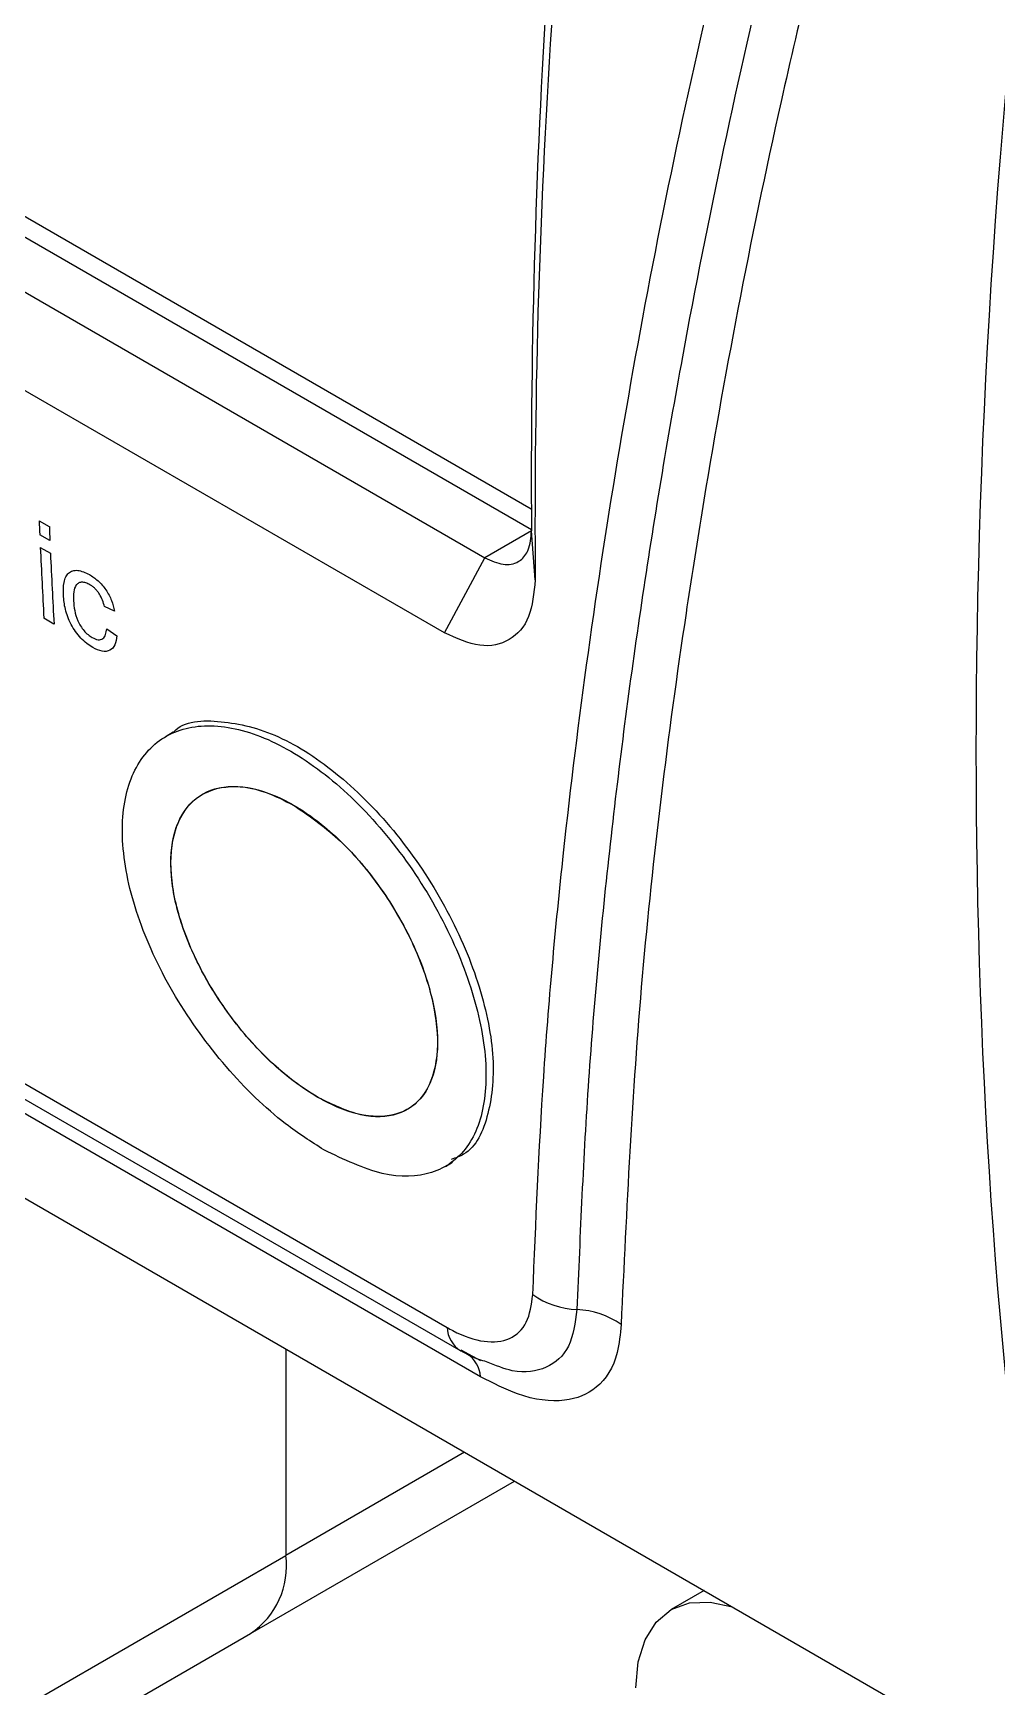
# Model space of a CAD drawing. Extents: x 75 to 2075, y 25 to 1460.
# Drawn here: x 1704.8 to 1740.1, y 577.8 to 638.3 of the extents above; entities that cross this region are included whole.
import ezdxf

# ---------------------------------------------------------------- set-up
doc = ezdxf.new("R2010")
doc.units = 0
doc.header["$LTSCALE"] = 5
doc.linetypes.add('SLD-KATı', pattern=[0])
doc.layers.get('0').update_dxf_attribs({"linetype": 'CONTINUOUS'})

msp = doc.modelspace()

# ---------------------------------------------------------------- linework, layer by layer
at = {"color": 7, "linetype": 'SLD-KATı'}
for p, q in [((1675.159, 648.557), (1723.071, 620.898)), ((1675.39, 647.669), (1723.075, 620.141)), ((1673.637, 646.657), (1721.367, 619.104)), ((1719.894, 616.351), (1672.164, 643.905)), ((1660.998, 620.769), (1738.78, 575.867)), ((1705.048, 620.457), (1705.42, 620.243)), ((1705.441, 619.731), (1705.07, 619.946)), ((1723.212, 618.296), (1723.076, 620.09)), ((1705.09, 619.481), (1705.462, 619.267)), ((1719.894, 616.351), (1721.367, 619.104)), ((1707.81, 617.145), (1707.44, 617.313)), ((1705.591, 616.677), (1705.22, 616.892)), ((1707.521, 616.503), (1707.895, 616.242)), ((1676.244, 616.171), (1719.985, 590.92)), ((1676.742, 615.315), (1720.484, 590.063)), ((1721.214, 589.116), (1677.473, 614.367)), ((1709.954, 612.713), (1709.693, 612.563)), ((1719.923, 596.818), (1720.189, 596.972)), ((1714.081, 590.125), (1714.081, 582.57)), ((1720.601, 590.007), (1720.484, 590.063)), ((1720.49, 590.104), (1721.212, 589.712)), ((1712.787, 579.709), (1722.456, 585.291)), ((1698.614, 573.641), (1714.081, 582.57)), ((1729.398, 581.283), (1728.192, 580.588)), ((1697.319, 570.779), (1712.787, 579.709))]:
    msp.add_line(p, q, dxfattribs=at)
at = {"color": 8, "linetype": 'SLD-KATı'}
for p, q in [((1723.076, 620.09), (1721.367, 619.104)), ((1720.625, 586.348), (1714.081, 582.57))]:
    msp.add_line(p, q, dxfattribs=at)
at = {"color": 7, "linetype": 'SLD-KATı', "flags": 128}
msp.add_lwpolyline([(1726.898, 577.726), (1726.983, 578.673), (1727.234, 579.485), (1727.643, 580.131), (1728.192, 580.587), (1728.862, 580.835), (1729.626, 580.866), (1730.434, 580.685)], dxfattribs=at)
at = {"color": 7, "linetype": 'SLD-KATı'}
for centre, radius, start, end in [((2001.673, 622.023), 278.604, 176.12132, 180.39735), ((2003.879, 620.242), 280.674, 176.12132, 180.39735), ((1952.62, 630.567), 247.778, 182.33838, 182.45672), ((1952.992, 630.352), 247.778, 182.33838, 182.45672), ((1949.145, 630.409), 244.299, 182.56367, 183.17186), ((1949.516, 630.194), 244.299, 182.56367, 183.17186), ((1724.862, 594.6), 3.027, 234.96235, 267.72013), ((1724.628, 588.555), 3.022, 55.06124, 87.83572), ((1711.108, 582.192), 2.997, 304.05635, 7.25583)]:
    msp.add_arc(centre, radius, start, end, dxfattribs=at)
at = {"color": 8, "linetype": 'SLD-KATı'}
for centre, radius, start, end in [((1721.085, 590.987), 1.102, 183.47053, 236.94751), ((1720.125, 589.034), 1.092, 4.30364, 57.08993)]:
    msp.add_arc(centre, radius, start, end, dxfattribs=at)
at = {"color": 7, "linetype": 'SLD-KATı'}
msp.add_ellipse((1945.172, 722.843), major_axis=(148.222, 239.127), ratio=0.597167, start_param=2.218639, end_param=2.531018, dxfattribs=at)
for points, knots in [([(1723.125, 592.122), (1723.235, 594.764), (1723.455, 600.053), (1724.384, 610.314), (1726.153, 623.057), (1728.674, 635.896), (1730.622, 643.817), (1731.269, 646.448)], [0, 0, 0, 0, 0.1565718, 0.3133921, 0.5875238, 0.862996, 1, 1, 1, 1]), ([(1732.838, 645.743), (1732.512, 644.437), (1730.883, 637.905), (1728.879, 628.413), (1727.042, 617.412), (1725.901, 608.583), (1725.091, 599.934), (1724.858, 594.364), (1724.742, 591.576)], [0, 0, 0, 0, 0.068048, 0.340392, 0.504571, 0.669037, 0.834372, 1, 1, 1, 1]), ([(1734.408, 645.042), (1733.655, 641.952), (1731.643, 633.698), (1729.88, 624.428), (1728.211, 613.763), (1726.958, 603.671), (1726.558, 595.246), (1726.359, 591.033)], [0, 0, 0, 0, 0.1618866, 0.4325107, 0.5001292, 0.7500647, 1, 1, 1, 1]), ([(1721.367, 619.104), (1721.597, 618.999), (1722.057, 618.792), (1722.473, 618.883), (1722.772, 619.083), (1723.016, 619.387), (1723.055, 619.841), (1723.076, 620.09)], [0, 0, 0, 0, 0.25034, 0.499838, 0.54493, 0.750179, 1, 1, 1, 1]), ([(1705.936, 617.734), (1705.935, 617.896), (1705.933, 618.143), (1706.014, 618.404), (1706.12, 618.552), (1706.27, 618.634), (1706.517, 618.663), (1706.74, 618.558), (1706.888, 618.489)], [0, 0, 0, 0, 0.250305, 0.380249, 0.500707, 0.625681, 0.750986, 1, 1, 1, 1]), ([(1706.888, 618.489), (1706.994, 618.419), (1707.207, 618.28), (1707.453, 617.995), (1707.61, 617.74), (1707.733, 617.471), (1707.779, 617.275), (1707.81, 617.145)], [0, 0, 0, 0, 0.249996, 0.499432, 0.624677, 0.749943, 1, 1, 1, 1]), ([(1723.212, 618.296), (1723.166, 617.813), (1723.074, 616.85), (1722.317, 616.014), (1721.22, 615.759), (1720.336, 616.154), (1719.894, 616.351)], [0, 0, 0, 0, 0.250851, 0.500986, 0.750302, 1, 1, 1, 1]), ([(1707.009, 615.814), (1706.935, 615.861), (1706.787, 615.954), (1706.571, 616.155), (1706.376, 616.395), (1706.209, 616.662), (1706.085, 616.942), (1705.974, 617.31), (1705.951, 617.564), (1705.936, 617.734)], [0, 0, 0, 0, 0.125063, 0.250039, 0.375014, 0.500016, 0.624981, 0.750052, 1, 1, 1, 1]), ([(1706.908, 618.116), (1706.858, 618.142), (1706.756, 618.194), (1706.615, 618.216), (1706.495, 618.188), (1706.371, 618.09), (1706.301, 617.86), (1706.305, 617.638), (1706.307, 617.527)], [0, 0, 0, 0, 0.125136, 0.250203, 0.375259, 0.500335, 0.749592, 1, 1, 1, 1]), ([(1707.44, 617.313), (1707.42, 617.39), (1707.379, 617.543), (1707.281, 617.741), (1707.179, 617.883), (1707.093, 617.978), (1707.001, 618.058), (1706.939, 618.096), (1706.908, 618.116)], [0, 0, 0, 0, 0.2501512, 0.4994622, 0.6244204, 0.7496434, 0.8747575, 1, 1, 1, 1]), ([(1706.307, 617.527), (1706.316, 617.411), (1706.335, 617.18), (1706.424, 616.857), (1706.561, 616.604), (1706.688, 616.428), (1706.835, 616.281), (1706.938, 616.216), (1706.989, 616.183)], [0, 0, 0, 0, 0.25043, 0.499831, 0.624836, 0.7499, 0.874899, 1, 1, 1, 1]), ([(1706.989, 616.183), (1707.063, 616.148), (1707.175, 616.095), (1707.301, 616.104), (1707.409, 616.146), (1707.493, 616.28), (1707.512, 616.428), (1707.521, 616.503)], [0, 0, 0, 0, 0.246956, 0.375105, 0.499905, 0.749467, 1, 1, 1, 1]), ([(1707.895, 616.242), (1707.877, 616.127), (1707.842, 615.897), (1707.652, 615.689), (1707.359, 615.646), (1707.126, 615.758), (1707.009, 615.814)], [0, 0, 0, 0, 0.250533, 0.500246, 0.749984, 1, 1, 1, 1]), ([(1715.476, 597.421), (1716.208, 597.071), (1717.673, 596.372), (1719.508, 596.457), (1720.825, 597.399), (1721.478, 599.185), (1721.395, 601.608), (1720.582, 604.397), (1719.126, 607.223), (1717.185, 609.756), (1714.966, 611.707), (1712.713, 612.856), (1710.679, 613.076), (1709.101, 612.35), (1708.168, 610.766), (1707.996, 608.506), (1708.612, 605.823), (1709.948, 603.011), (1711.839, 600.402), (1713.788, 598.501), (1715.008, 597.721), (1715.476, 597.421)], [0, 0, 0, 0, 0.05328, 0.106553, 0.160041, 0.213898, 0.26796, 0.321984, 0.375824, 0.42948, 0.48302, 0.53651, 0.589989, 0.64349, 0.697057, 0.750762, 0.804662, 0.858719, 0.912748, 0.966501, 1, 1, 1, 1]), ([(1709.957, 612.708), (1709.962, 612.713), (1710.352, 613.142), (1711.694, 613.196), (1713.779, 612.709), (1716.065, 611.225), (1718.2, 609.042), (1719.982, 606.374), (1721.213, 603.544), (1721.781, 600.848), (1721.573, 598.675), (1720.977, 597.359), (1720.295, 597.126), (1720.137, 597.072)], [0, 0, 0, 0, 0.001223, 0.108582, 0.21571, 0.322736, 0.429741, 0.536787, 0.643968, 0.751426, 0.859276, 0.96744, 1, 1, 1, 1]), ([(1715.261, 599.338), (1715.799, 599.082), (1716.875, 598.57), (1718.228, 598.636), (1719.201, 599.333), (1719.684, 600.647), (1719.624, 602.424), (1719.023, 604.467), (1717.947, 606.535), (1716.515, 608.389), (1714.884, 609.817), (1713.233, 610.658), (1711.748, 610.822), (1710.599, 610.293), (1709.922, 609.135), (1709.799, 607.478), (1710.249, 605.508), (1711.223, 603.441), (1712.602, 601.525), (1714.026, 600.13), (1714.919, 599.558), (1715.261, 599.338)], [0, 0, 0, 0, 0.053318, 0.106629, 0.160122, 0.21394, 0.267967, 0.321997, 0.375878, 0.429572, 0.483122, 0.536593, 0.590046, 0.643534, 0.697122, 0.75087, 0.804804, 0.858854, 0.91284, 0.966563, 1, 1, 1, 1]), ([(1714.364, 610.042), (1714.024, 610.215), (1713.142, 610.664), (1711.825, 610.82), (1710.65, 610.334), (1709.944, 609.196), (1709.796, 607.551), (1710.225, 605.59), (1711.172, 603.537), (1712.522, 601.621), (1714.119, 600.043), (1715.785, 598.974), (1717.333, 598.536), (1718.591, 598.79), (1719.416, 599.713), (1719.721, 601.201), (1719.478, 603.083), (1718.716, 605.149), (1717.519, 607.152), (1716.009, 608.919), (1714.912, 609.668), (1714.364, 610.042)], [0, 0, 0, 0, 0.033566, 0.087155, 0.140906, 0.194842, 0.248893, 0.302875, 0.356595, 0.41, 0.463214, 0.516535, 0.570152, 0.624074, 0.678126, 0.732109, 0.785918, 0.839552, 0.893059, 0.946529, 1, 1, 1, 1]), ([(1719.985, 590.92), (1720.056, 590.88), (1720.531, 590.615), (1721.38, 590.33), (1722.32, 590.442), (1722.971, 591.027), (1723.073, 591.757), (1723.125, 592.122)], [0, 0, 0, 0, 0.042195, 0.280587, 0.519873, 0.759635, 1, 1, 1, 1]), ([(1726.359, 591.033), (1726.326, 590.675), (1726.235, 589.696), (1725.571, 588.65), (1724.3, 588.132), (1722.793, 588.311), (1721.673, 588.882), (1721.214, 589.116)], [0, 0, 0, 0, 0.139678, 0.382059, 0.594759, 0.83419, 1, 1, 1, 1]), ([(1721.433, 589.665), (1721.247, 589.715), (1720.98, 589.788), (1720.689, 589.956), (1720.601, 590.007)], [0, 0, 0, 0, 0.696523, 1, 1, 1, 1])]:
    msp.add_open_spline(points, degree=3, knots=knots, dxfattribs=at)
at = {"color": 8, "linetype": 'SLD-KATı'}
msp.add_open_spline([(1724.742, 591.576), (1724.675, 591.091), (1724.54, 590.121), (1723.671, 589.377), (1722.599, 589.189), (1721.755, 589.533), (1721.433, 589.665)], degree=3, knots=[0, 0, 0, 0, 0.27699, 0.553886, 0.8296, 1, 1, 1, 1], dxfattribs=at)

doc.saveas('drawing.dxf')
